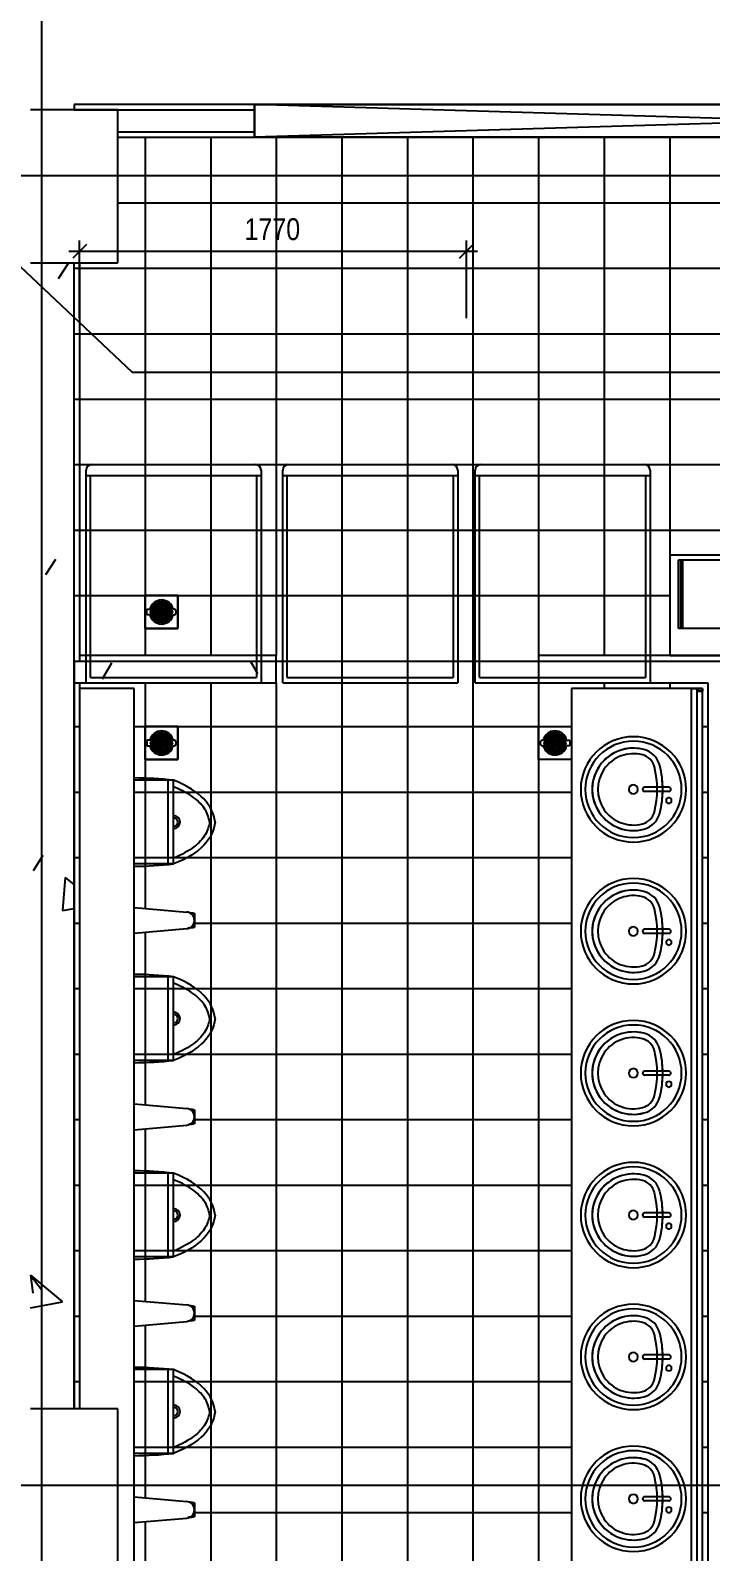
# Model space of a CAD drawing. Header units: millimetres. Extents: x -145636 to 131102, y -135903 to -7470.
# Drawn here: x 20370 to 23482, y -22302 to -15334 of the extents above; entities that cross this region are included whole.
import ezdxf

# ---------------------------------------------------------------- set-up
doc = ezdxf.new("R2010")
doc.units = ezdxf.units.MM
doc.layers.add('M_ARCHI', color=8, linetype='Continuous')
doc.styles.add('DIM_ANNOT', font='ARIALN.TTF')

# ---------------------------------------------------------------- blocks, each defined once
blk = doc.blocks.new('RF Archi 21.10.2024')
at = {"layer": 'M_ARCHI', "color": 8}
for p, q in [((-145986, -25375.2), (-145986, -138101)), ((-145636, -32103.5), (-146036, -32103.5)), ((-138761, -32078.5), (-145836, -32078.5)), ((-145836, -32078.5), (-145836, -32103.5)), ((-145836, -32103.5), (-145011, -32103.5)), ((-145836, -32103.5), (-145011, -32103.5)), ((-145636, -32803.5), (-145636, -32103.5)), ((-145011, -32228.5), (-145011, -32078.5)), ((-145011, -32078.5), (-139986, -32078.5)), ((-139986, -32228.5), (-145011, -32078.5)), ((-139986, -32078.5), (-145011, -32228.5)), ((-145011, -32078.5), (-145011, -32228.5)), ((-146777.9, -32166), (-145570.6, -33304.1)), ((-145636, -32203.5), (-145011, -32203.5)), ((-145636, -32228.5), (-139036, -32228.5)), ((-139986, -32228.5), (-145011, -32228.5)), ((-152583.2, -32403.5), (-121724.8, -32403.5)), ((-145811, -33057), (-145811, -32701.7)), ((-144041, -33057), (-144041, -32701.7)), ((-146036, -32803.5), (-145636, -32803.5)), ((-143991, -32751.7), (-145861, -32751.7)), ((-145836, -33966), (-145836, -32803.5)), ((-145836, -34527), (-145836, -32803.5)), ((-145570.6, -33304.1), (-131314.5, -33304.1)), ((-145781, -34728.5), (-145781, -33753.5)), ((-145781, -33778.5), (-144981, -33778.5)), ((-145761, -34703.5), (-145761, -33778.5)), ((-145756, -33728.5), (-145006, -33728.5)), ((-145001, -33778.5), (-145001, -34703.5)), ((-144981, -33753.5), (-144981, -34728.5)), ((-144881, -34728.5), (-144881, -33753.5)), ((-144881, -33778.5), (-144081, -33778.5)), ((-144861, -34703.5), (-144861, -33778.5)), ((-144856, -33728.5), (-144106, -33728.5)), ((-144101, -33778.5), (-144101, -34703.5)), ((-144081, -33753.5), (-144081, -34728.5)), ((-144001, -34728.5), (-144001, -33753.5)), ((-144001, -33778.5), (-143201, -33778.5)), ((-143981, -34703.5), (-143981, -33778.5)), ((-143976, -33728.5), (-143226, -33728.5)), ((-143221, -33778.5), (-143221, -34703.5)), ((-143201, -33753.5), (-143201, -34728.5)), ((-145836, -38053.5), (-145836, -33966)), ((-142516, -34143.5), (-143106, -34143.5)), ((-143111, -34148.5), (-143111, -34598.5)), ((-143111, -34148.5), (-143111, -34598.5)), ((-143070.1, -34164.9), (-142551.9, -34164.9)), ((-143070.1, -34478.5), (-143070.1, -34164.9)), ((-143061, -34164.9), (-143061, -34478.5)), ((-143061, -34164.9), (-143061, -34478.5)), ((-143051.9, -34164.9), (-142570.1, -34164.9)), ((-143051.9, -34164.9), (-143051.9, -34478.5)), ((-145361, -34328.5), (-145511, -34328.5)), ((-145511, -34328.5), (-145511, -34478.5)), ((-145511, -34328.5), (-145361, -34328.5)), ((-145511, -34478.5), (-145511, -34328.5)), ((-145361, -34478.5), (-145361, -34328.5)), ((-145361, -34328.5), (-145361, -34478.5)), ((-145503.5, -34391), (-145489.6, -34391)), ((-145503.5, -34416), (-145503.5, -34391)), ((-145489.6, -34416), (-145503.5, -34416)), ((-145511, -34478.5), (-145361, -34478.5)), ((-145361, -34478.5), (-145511, -34478.5)), ((-142825.1, -34478.5), (-143070.1, -34478.5)), ((-142825.1, -34478.5), (-143051.9, -34478.5)), ((-145836, -34603.5), (-145836, -34527)), ((-145836, -34628.5), (-145836, -34728.5)), ((-145836, -34628.5), (-145811, -34628.5)), ((-144911, -34603.5), (-145811, -34603.5)), ((-145811, -34628.5), (-144911, -34628.5)), ((-144911, -34728.5), (-144911, -34603.5)), ((-141911, -34603.5), (-143711, -34603.5)), ((-143711, -34603.5), (-143711, -34728.5)), ((-143711, -34628.5), (-142836, -34628.5)), ((-143106, -34603.5), (-142516, -34603.5)), ((-145836, -34728.5), (-145836, -38053.5)), ((-145836, -34728.5), (-144911, -34728.5)), ((-145811, -34753.5), (-145811, -38053.5)), ((-145561, -34753.5), (-145811, -34753.5)), ((-145781, -34728.5), (-144981, -34728.5)), ((-145761, -34703.5), (-145001, -34703.5)), ((-145561, -39578.5), (-145561, -34753.5)), ((-144881, -34728.5), (-144081, -34728.5)), ((-144861, -34703.5), (-144101, -34703.5)), ((-144001, -34728.5), (-143201, -34728.5)), ((-143981, -34703.5), (-143221, -34703.5)), ((-143711, -34728.5), (-142936, -34728.5)), ((-142961, -34753.5), (-143561, -34753.5)), ((-143561, -34753.5), (-143561, -39578.5)), ((-143561, -34753.5), (-143561, -39578.5)), ((-142980.1, -34753.5), (-143561, -34753.5)), ((-143011, -39578.5), (-143011, -34753.5)), ((-143011, -34753.5), (-142986, -34753.5)), ((-142986, -34753.5), (-142986, -39578.5)), ((-142986, -34766), (-142986, -39566)), ((-142986, -34766), (-142973.5, -34766)), ((-142980.1, -34753.5), (-142980.1, -34766)), ((-142980.1, -34766), (-142980.1, -34753.5)), ((-142980.1, -34753.5), (-142961, -34753.5)), ((-142980.1, -34753.5), (-142980.1, -34766)), ((-142973.5, -34766), (-142979.8, -34766)), ((-142973.5, -34766), (-142979.8, -34766)), ((-142979.8, -34766), (-142973.5, -34766)), ((-142973.5, -34766), (-142961, -34766)), ((-142967.3, -34766), (-142973.5, -34766)), ((-142973.5, -34766), (-142967.3, -34766)), ((-142967.3, -34766), (-142973.5, -34766)), ((-142961, -34766), (-142961, -34753.5)), ((-142961, -34753.5), (-142961, -34766)), ((-142961, -39566), (-142961, -34766)), ((-142936, -34728.5), (-142936, -39603.5)), ((-145511, -35078.5), (-145511, -34928.5)), ((-145511, -34928.5), (-145361, -34928.5)), ((-145361, -34928.5), (-145511, -34928.5)), ((-145511, -34928.5), (-145511, -35078.5)), ((-145361, -34928.5), (-145361, -35078.5)), ((-145361, -35078.5), (-145361, -34928.5)), ((-143711, -35078.5), (-143711, -34928.5)), ((-143711, -34928.5), (-143561, -34928.5)), ((-143711, -35078.5), (-143711, -34928.5)), ((-143711, -34928.5), (-143561, -34928.5)), ((-143561, -34928.5), (-143561, -35078.5)), ((-143561, -34928.5), (-143561, -35078.5)), ((-145489.6, -34991), (-145503.5, -34991)), ((-145503.5, -34991), (-145503.5, -35016)), ((-145503.5, -35016), (-145489.6, -35016)), ((-143582.4, -34991), (-143568.5, -34991)), ((-143568.5, -35016), (-143582.4, -35016)), ((-143568.5, -34991), (-143568.5, -35016)), ((-145361, -35078.5), (-145511, -35078.5)), ((-145511, -35078.5), (-145361, -35078.5)), ((-143561, -35078.5), (-143711, -35078.5)), ((-143561, -35078.5), (-143711, -35078.5)), ((-145381, -35174.2), (-145561, -35174.2)), ((-145406, -35557.7), (-145406, -35174.2)), ((-145381, -35557.7), (-145381, -35174.2)), ((-143115, -35206.4), (-143225.8, -35206.4)), ((-143115, -35225.5), (-143225.8, -35225.5)), ((-145381, -35557.7), (-145561, -35557.7)), ((-145561, -35756.9), (-145320.9, -35777.9)), ((-145311.7, -35780.1), (-145301.3, -35781)), ((-145286, -35784), (-145286, -35847.9)), ((-145286, -35847.3), (-145286, -35784.6)), ((-145561, -35875), (-145320.9, -35854)), ((-145301.3, -35850.9), (-145315.6, -35852.2)), ((-143115, -35856.4), (-143225.8, -35856.4)), ((-143115, -35875.5), (-143225.8, -35875.5)), ((-145381, -36074.2), (-145561, -36074.2)), ((-145406, -36457.7), (-145406, -36074.2)), ((-145381, -36457.7), (-145381, -36074.2)), ((-145381, -36457.7), (-145561, -36457.7)), ((-143115, -36506.4), (-143225.8, -36506.4)), ((-143115, -36525.5), (-143225.8, -36525.5)), ((-145561, -36656.9), (-145320.9, -36677.9)), ((-145311.7, -36680.1), (-145301.3, -36681)), ((-145286, -36684), (-145286, -36747.9)), ((-145286, -36747.3), (-145286, -36684.6)), ((-145561, -36775), (-145320.9, -36754)), ((-145301.3, -36750.9), (-145315.6, -36752.2)), ((-145381, -36974.2), (-145561, -36974.2)), ((-145406, -37357.7), (-145406, -36974.2)), ((-145381, -37357.7), (-145381, -36974.2)), ((-143115, -37156.4), (-143225.8, -37156.4)), ((-143115, -37175.5), (-143225.8, -37175.5)), ((-145381, -37357.7), (-145561, -37357.7)), ((-145561, -37556.9), (-145320.9, -37577.9)), ((-145311.7, -37580.1), (-145301.3, -37581)), ((-145286, -37584), (-145286, -37647.9)), ((-145286, -37647.3), (-145286, -37584.6)), ((-145561, -37675), (-145320.9, -37654)), ((-145301.3, -37650.9), (-145315.6, -37652.2)), ((-143115, -37806.4), (-143225.8, -37806.4)), ((-143115, -37825.5), (-143225.8, -37825.5)), ((-145381, -37874.2), (-145561, -37874.2)), ((-145406, -38257.7), (-145406, -37874.2)), ((-145381, -38257.7), (-145381, -37874.2)), ((-145636, -38053.5), (-146036, -38053.5)), ((-145636, -38753.5), (-145636, -38053.5)), ((-145381, -38257.7), (-145561, -38257.7)), ((-152583.2, -38403.5), (-121724.8, -38403.5)), ((-145561, -38456.9), (-145320.9, -38477.9)), ((-143115, -38456.4), (-143225.8, -38456.4)), ((-145311.7, -38480.1), (-145301.3, -38481)), ((-145286, -38484), (-145286, -38547.9)), ((-145286, -38547.3), (-145286, -38484.6)), ((-143115, -38475.5), (-143225.8, -38475.5)), ((-145561, -38575), (-145320.9, -38554)), ((-145301.3, -38550.9), (-145315.6, -38552.2))]:
    blk.add_line(p, q, dxfattribs=at)
at = {"layer": 'M_ARCHI', "color": 8, "linetype": 'Continuous'}
for p, q in [((-145605.2, -32106.2), (-145606.7, -32103.5)), ((-145511, -32228.5), (-145511, -34603.5)), ((-145211, -32228.5), (-145211, -34603.5)), ((-144911, -32228.5), (-144911, -34603.5)), ((-144611, -32228.5), (-144611, -41228.5)), ((-144311, -32228.5), (-144311, -41203.5)), ((-144011, -32228.5), (-144011, -41203.5)), ((-143711, -32228.5), (-143711, -41203.5)), ((-143411, -32228.5), (-143411, -34603.5)), ((-143111, -32228.5), (-143111, -34603.5)), ((-145636, -32528.5), (-142511, -32528.5)), ((-145864.1, -32806.8), (-145909.2, -32877.5)), ((-145811, -32803.5), (-145811, -34628.5)), ((-145836, -32828.5), (-138761, -32828.5)), ((-145836, -33128.5), (-138761, -33128.5)), ((-145836, -33428.5), (-138761, -33428.5)), ((-145836, -33728.5), (-138761, -33728.5)), ((-145836, -34028.5), (-138761, -34028.5)), ((-145921.4, -34162.7), (-145966.5, -34233.4)), ((-145836, -34328.5), (-143111, -34328.5)), ((-145836, -34628.5), (-145811, -34628.5)), ((-144995.1, -34686.9), (-145028.8, -34628.5)), ((-144911, -34628.5), (-143711, -34628.5)), ((-145665.4, -34638.3), (-145707.3, -34710.9)), ((-145811, -34728.5), (-145811, -38053.5)), ((-145511, -34728.5), (-145511, -35761.8)), ((-145211, -34728.5), (-145211, -39578.5)), ((-144911, -34728.5), (-144911, -39578.5)), ((-143411, -34728.5), (-143411, -34753.5)), ((-143111, -34728.5), (-143111, -34753.5)), ((-145836, -34928.5), (-145811, -34928.5)), ((-145561, -34928.5), (-143561, -34928.5)), ((-142961, -34928.5), (-142936, -34928.5)), ((-145836, -35228.5), (-145811, -35228.5)), ((-145561, -35228.5), (-143561, -35228.5)), ((-142961, -35228.5), (-142936, -35228.5)), ((-145978.7, -35518.6), (-146023.8, -35589.3)), ((-145836, -35528.5), (-145811, -35528.5)), ((-145561, -35528.5), (-143561, -35528.5)), ((-142961, -35528.5), (-142936, -35528.5)), ((-145876.6, -35619.1), (-145889.9, -35771)), ((-145876.6, -35619.1), (-145836, -35653.2)), ((-145889.9, -35771), (-145836, -35761)), ((-145836, -35828.5), (-145811, -35828.5)), ((-145511, -35872.4), (-145511, -36661.8)), ((-145287.7, -35828.5), (-143561, -35828.5)), ((-142961, -35828.5), (-142936, -35828.5)), ((-145836, -36128.5), (-145811, -36128.5)), ((-145561, -36128.5), (-143561, -36128.5)), ((-142961, -36128.5), (-142936, -36128.5)), ((-145836, -36428.5), (-145811, -36428.5)), ((-145561, -36428.5), (-143561, -36428.5)), ((-142961, -36428.5), (-142936, -36428.5)), ((-145836, -36728.5), (-145811, -36728.5)), ((-145511, -36772.4), (-145511, -37561.8)), ((-145287.7, -36728.5), (-143561, -36728.5)), ((-142961, -36728.5), (-142936, -36728.5)), ((-145836, -37028.5), (-145811, -37028.5)), ((-145561, -37028.5), (-143561, -37028.5)), ((-142961, -37028.5), (-142936, -37028.5)), ((-145836, -37328.5), (-145811, -37328.5)), ((-145561, -37328.5), (-143561, -37328.5)), ((-142961, -37328.5), (-142936, -37328.5)), ((-146036, -37441), (-145890.1, -37563.4)), ((-146036, -37441), (-146036, -37441)), ((-146036, -37441), (-145985, -37507.5)), ((-146036, -37441), (-146025.1, -37524.1)), ((-146036, -37590.3), (-145890.1, -37563.4)), ((-145836, -37628.5), (-145811, -37628.5)), ((-145511, -37672.4), (-145511, -38461.8)), ((-145287.7, -37628.5), (-143561, -37628.5)), ((-142961, -37628.5), (-142936, -37628.5)), ((-145836, -37928.5), (-145811, -37928.5)), ((-145561, -37928.5), (-143561, -37928.5)), ((-142961, -37928.5), (-142936, -37928.5)), ((-145561, -38228.5), (-143561, -38228.5)), ((-142961, -38228.5), (-142936, -38228.5)), ((-145287.7, -38528.5), (-143561, -38528.5)), ((-142961, -38528.5), (-142936, -38528.5)), ((-145511, -38572.4), (-145511, -39578.5))]:
    blk.add_line(p, q, dxfattribs=at)
at = {"layer": 'M_ARCHI', "color": 8, "linetype": 'ByBlock'}
for p, q in [((-145779.8, -32720.4), (-145842.3, -32782.9)), ((-144072.3, -32782.9), (-144009.8, -32720.4))]:
    blk.add_line(p, q, dxfattribs=at)
at = {"layer": 'M_ARCHI', "color": 8}
for centre in [(-145481, -34403.5), (-145479.6, -34414.8), (-145479.5, -34392.1), (-145474.8, -34380.7), (-145474.8, -34426.2), (-145468.5, -34403.5), (-145467.8, -34371.7), (-145466, -34391), (-145466, -34415.9), (-145459, -34380.5), (-145459, -34426.5), (-145458.7, -34364.6), (-145456, -34403.5), (-145450.1, -34389.3), (-145450.1, -34417.6), (-145448.4, -34373.4), (-145447.3, -34359.9), (-145441.3, -34398.2), (-145441.3, -34408.8), (-145436, -34358.5), (-145436, -34371), (-145436, -34383.5), (-145436, -34423.5), (-145430.7, -34398.2), (-145430.7, -34408.8), (-145424.6, -34359.9), (-145423.6, -34373.4), (-145421.9, -34389.3), (-145421.9, -34417.6), (-145416, -34403.5), (-145413.2, -34364.7), (-145413, -34380.5), (-145413, -34426.5), (-145406, -34391), (-145406, -34415.9), (-145404.2, -34371.7), (-145403.5, -34403.5), (-145397.2, -34380.7), (-145397.2, -34426.3), (-145392.5, -34392.1), (-145392.5, -34414.9), (-145391, -34403.5), (-145467.8, -34435.3), (-145458.8, -34442.3), (-145448.4, -34433.5), (-145447.4, -34447), (-145436, -34436), (-145436, -34448.5), (-145424.7, -34447), (-145423.6, -34433.5), (-145413.3, -34442.3), (-145404.2, -34435.3), (-145474.8, -34980.7), (-145467.8, -34971.7), (-145459, -34980.5), (-145458.8, -34964.7), (-145448.4, -34973.4), (-145447.4, -34959.9), (-145436, -34958.5), (-145436, -34971), (-145436, -34983.5), (-145424.7, -34959.9), (-145423.6, -34973.4), (-145413.3, -34964.6), (-145413, -34980.5), (-145404.2, -34971.7), (-145397.2, -34980.7), (-143674.8, -34980.7), (-143667.8, -34971.7), (-143659, -34980.5), (-143658.7, -34964.6), (-143648.4, -34973.4), (-143647.3, -34959.9), (-143636, -34958.5), (-143636, -34971), (-143636, -34983.5), (-143624.6, -34959.9), (-143623.6, -34973.4), (-143613.2, -34964.7), (-143613, -34980.5), (-143604.2, -34971.7), (-143597.2, -34980.7), (-145481, -35003.5), (-145479.6, -34992.1), (-145479.5, -35014.9), (-145474.8, -35026.3), (-145468.5, -35003.5), (-145467.8, -35035.3), (-145466, -34991), (-145466, -35015.9), (-145459, -35026.5), (-145458.7, -35042.3), (-145456, -35003.5), (-145450.1, -34989.3), (-145450.1, -35017.6), (-145448.4, -35033.5), (-145447.3, -35047), (-145441.3, -34998.2), (-145441.3, -35008.8), (-145436, -35023.5), (-145436, -35036), (-145436, -35048.5), (-145430.7, -34998.2), (-145430.7, -35008.8), (-145424.6, -35047), (-145423.6, -35033.5), (-145421.9, -34989.3), (-145421.9, -35017.6), (-145416, -35003.5), (-145413.2, -35042.3), (-145413, -35026.5), (-145406, -34991), (-145406, -35015.9), (-145404.2, -35035.3), (-145403.5, -35003.5), (-145397.2, -35026.2), (-145392.5, -34992.1), (-145392.5, -35014.8), (-145391, -35003.5), (-143681, -35003.5), (-143679.6, -35014.8), (-143679.5, -34992.1), (-143674.8, -35026.2), (-143668.5, -35003.5), (-143667.8, -35035.3), (-143666, -34991), (-143666, -35015.9), (-143659, -35026.5), (-143658.8, -35042.3), (-143656, -35003.5), (-143650.1, -34989.3), (-143650.1, -35017.6), (-143648.4, -35033.5), (-143647.4, -35047), (-143641.3, -34998.2), (-143641.3, -35008.8), (-143636, -35023.5), (-143636, -35036), (-143636, -35048.5), (-143630.7, -34998.2), (-143630.7, -35008.8), (-143624.7, -35047), (-143623.6, -35033.5), (-143621.9, -34989.3), (-143621.9, -35017.6), (-143616, -35003.5), (-143613.3, -35042.3), (-143613, -35026.5), (-143606, -34991), (-143606, -35015.9), (-143604.2, -35035.3), (-143603.5, -35003.5), (-143597.2, -35026.3), (-143592.5, -34992.1), (-143592.5, -35014.9), (-143591, -35003.5)]:
    blk.add_circle(centre, 5, dxfattribs=at)
for centre, radius, start, end in [((-145756, -33753.5), 25, 90, 180), ((-145006, -33753.5), 25, 0, 90), ((-144856, -33753.5), 25, 90, 180), ((-144106, -33753.5), 25, 0, 90), ((-143976, -33753.5), 25, 90, 180), ((-143226, -33753.5), 25, 0, 90), ((-143106, -34148.5), 5, 90, 180), ((-145436, -34403.5), 55, 13.04996, 166.86344), ((-145436, -34403.5), 55, 193.13656, 346.95004), ((-145381, -34403.5), 12.5, 263.47502, 96.52498), ((-143106, -34598.5), 5, 180, 270), ((-145436, -35003.5), 55, 13.04996, 166.86344), ((-143636, -35003.5), 55, 13.13656, 166.95004), ((-143276.9, -35216), 241.3, 90, 270), ((-143276.9, -35216), 241.3, 0, 180), ((-143276.9, -35216), 241.3, 270, 90), ((-145436, -35003.5), 55, 193.13656, 346.95004), ((-145381, -35003.5), 12.5, 263.47502, 96.52498), ((-143691, -35003.5), 12.5, 83.47502, 276.52498), ((-143636, -35003.5), 55, 193.04996, 346.86344), ((-143276.9, -35216), 220.6, 0, 180), ((-143276.9, -35216), 188.7, 75.21155, 284.78845), ((-143276.9, -35216), 188.7, 75.21155, 180), ((-143254.7, -35131.7), 101.6, 13.89645, 75.21155), ((-143254.7, -35131.7), 101.6, 13.89645, 75.21155), ((-143276.9, -35216), 163.3, 75.21155, 284.78845), ((-143254.7, -35131.7), 76.2, 13.89645, 75.21155), ((-143595.1, -35216), 426.9, 346.10355, 13.89645), ((-143595.1, -35216), 452.3, 346.10355, 13.89645), ((-143595.1, -35216), 452.3, 0, 13.89645), ((-145581.6, -37041.1), 1877.6, 83.86638, 89.37041), ((-143276.9, -35216), 241.3, 180, 0), ((-143276.9, -35216), 220.6, 180, 0), ((-143276.9, -35216), 188.7, 180, 284.78845), ((-143276.9, -35216), 20.6, 90, 270), ((-143276.9, -35216), 20.6, 270, 90), ((-143225.8, -35216), 9.52, 90, 270), ((-143595.1, -35216), 452.3, 346.10355, 0), ((-143115, -35266.8), 12.7, 90, 270), ((-143115, -35216), 9.52, 270, 90), ((-143115, -35266.8), 12.7, 270, 90), ((-143254.7, -35300.2), 76.2, 284.78845, 346.10355), ((-143254.7, -35300.2), 101.6, 284.78845, 346.10355), ((-143254.7, -35300.2), 101.6, 284.78845, 346.10355), ((-145381, -35366), 30, 270, 90), ((-145381, -35366), 20, 270, 90), ((-145581.6, -33690.8), 1877.6, 270.62959, 276.13362), ((-143276.9, -35866), 241.3, 90, 270), ((-143276.9, -35866), 241.3, 0, 180), ((-143276.9, -35866), 220.6, 0, 180), ((-143276.9, -35866), 241.3, 270, 90), ((-143276.9, -35866), 188.7, 75.21155, 284.78845), ((-143276.9, -35866), 188.7, 75.21155, 180), ((-143276.9, -35866), 163.3, 75.21155, 284.78845), ((-143254.7, -35781.7), 76.2, 13.89645, 75.21155), ((-143254.7, -35781.7), 101.6, 13.89645, 75.21155), ((-143254.7, -35781.7), 101.6, 13.89645, 75.21155), ((-145324.2, -35816), 38.2, 275, 85), ((-143595.1, -35866), 426.9, 346.10355, 13.89645), ((-143595.1, -35866), 452.3, 346.10355, 13.89645), ((-143595.1, -35866), 452.3, 0, 13.89645), ((-143276.9, -35866), 241.3, 180, 0), ((-143276.9, -35866), 220.6, 180, 0), ((-143276.9, -35866), 188.7, 180, 284.78845), ((-143276.9, -35866), 20.6, 90, 270), ((-143276.9, -35866), 20.6, 270, 90), ((-143225.8, -35866), 9.52, 90, 270), ((-143595.1, -35866), 452.3, 346.10355, 0), ((-143115, -35866), 9.52, 270, 90), ((-143115, -35916.8), 12.7, 90, 270), ((-143115, -35916.8), 12.7, 270, 90), ((-143254.7, -35950.2), 76.2, 284.78845, 346.10355), ((-143254.7, -35950.2), 101.6, 284.78845, 346.10355), ((-143254.7, -35950.2), 101.6, 284.78845, 346.10355), ((-145581.6, -37941.1), 1877.6, 83.86638, 89.37041), ((-145381, -36266), 30, 270, 90), ((-145381, -36266), 20, 270, 90), ((-143276.9, -36516), 241.3, 90, 270), ((-143276.9, -36516), 241.3, 0, 180), ((-143276.9, -36516), 220.6, 0, 180), ((-143276.9, -36516), 241.3, 270, 90), ((-143276.9, -36516), 188.7, 75.21155, 284.78845), ((-143276.9, -36516), 188.7, 75.21155, 180), ((-143276.9, -36516), 163.3, 75.21155, 284.78845), ((-143254.7, -36431.7), 76.2, 13.89645, 75.21155), ((-143254.7, -36431.7), 101.6, 13.89645, 75.21155), ((-143254.7, -36431.7), 101.6, 13.89645, 75.21155), ((-143595.1, -36516), 426.9, 346.10355, 13.89645), ((-143595.1, -36516), 452.3, 346.10355, 13.89645), ((-143595.1, -36516), 452.3, 0, 13.89645), ((-145581.6, -34590.8), 1877.6, 270.62959, 276.13362), ((-143276.9, -36516), 20.6, 90, 270), ((-143276.9, -36516), 20.6, 270, 90), ((-143225.8, -36516), 9.52, 90, 270), ((-143115, -36516), 9.52, 270, 90), ((-143276.9, -36516), 241.3, 180, 0), ((-143276.9, -36516), 220.6, 180, 0), ((-143276.9, -36516), 188.7, 180, 284.78845), ((-143595.1, -36516), 452.3, 346.10355, 0), ((-143115, -36566.8), 12.7, 90, 270), ((-143115, -36566.8), 12.7, 270, 90), ((-143254.7, -36600.2), 76.2, 284.78845, 346.10355), ((-143254.7, -36600.2), 101.6, 284.78845, 346.10355), ((-143254.7, -36600.2), 101.6, 284.78845, 346.10355), ((-145324.2, -36716), 38.2, 275, 85), ((-143276.9, -37166), 241.3, 90, 270), ((-143276.9, -37166), 241.3, 0, 180), ((-143276.9, -37166), 241.3, 270, 90), ((-145581.6, -38841.1), 1877.6, 83.86638, 89.37041), ((-143276.9, -37166), 220.6, 0, 180), ((-143276.9, -37166), 188.7, 75.21155, 284.78845), ((-143276.9, -37166), 188.7, 75.21155, 180), ((-143254.7, -37081.7), 101.6, 13.89645, 75.21155), ((-143254.7, -37081.7), 101.6, 13.89645, 75.21155), ((-143276.9, -37166), 163.3, 75.21155, 284.78845), ((-143254.7, -37081.7), 76.2, 13.89645, 75.21155), ((-143595.1, -37166), 426.9, 346.10355, 13.89645), ((-143595.1, -37166), 452.3, 346.10355, 13.89645), ((-143595.1, -37166), 452.3, 0, 13.89645), ((-145381, -37166), 30, 270, 90), ((-145381, -37166), 20, 270, 90), ((-143276.9, -37166), 241.3, 180, 0), ((-143276.9, -37166), 220.6, 180, 0), ((-143276.9, -37166), 188.7, 180, 284.78845), ((-143276.9, -37166), 20.6, 90, 270), ((-143276.9, -37166), 20.6, 270, 90), ((-143225.8, -37166), 9.52, 90, 270), ((-143595.1, -37166), 452.3, 346.10355, 0), ((-143115, -37216.8), 12.7, 90, 270), ((-143115, -37166), 9.52, 270, 90), ((-143115, -37216.8), 12.7, 270, 90), ((-143254.7, -37250.2), 76.2, 284.78845, 346.10355), ((-143254.7, -37250.2), 101.6, 284.78845, 346.10355), ((-143254.7, -37250.2), 101.6, 284.78845, 346.10355), ((-145581.6, -35490.8), 1877.6, 270.62959, 276.13362), ((-145324.2, -37616), 38.2, 275, 85), ((-143276.9, -37816), 241.3, 90, 270), ((-143276.9, -37816), 241.3, 0, 180), ((-143276.9, -37816), 220.6, 0, 180), ((-143276.9, -37816), 188.7, 75.21155, 284.78845), ((-143276.9, -37816), 188.7, 75.21155, 180), ((-143276.9, -37816), 241.3, 270, 90), ((-143276.9, -37816), 163.3, 75.21155, 284.78845), ((-143254.7, -37731.7), 76.2, 13.89645, 75.21155), ((-143254.7, -37731.7), 101.6, 13.89645, 75.21155), ((-143254.7, -37731.7), 101.6, 13.89645, 75.21155), ((-143595.1, -37816), 426.9, 346.10355, 13.89645), ((-143595.1, -37816), 452.3, 346.10355, 13.89645), ((-143595.1, -37816), 452.3, 0, 13.89645), ((-143276.9, -37816), 241.3, 180, 0), ((-143276.9, -37816), 220.6, 180, 0), ((-143276.9, -37816), 188.7, 180, 284.78845), ((-143276.9, -37816), 20.6, 90, 270), ((-143276.9, -37816), 20.6, 270, 90), ((-143225.8, -37816), 9.52, 90, 270), ((-143595.1, -37816), 452.3, 346.10355, 0), ((-143115, -37816), 9.52, 270, 90), ((-145581.6, -39741.1), 1877.6, 83.86638, 89.37041), ((-143115, -37866.8), 12.7, 90, 270), ((-143115, -37866.8), 12.7, 270, 90), ((-143254.7, -37900.2), 76.2, 284.78845, 346.10355), ((-143254.7, -37900.2), 101.6, 284.78845, 346.10355), ((-143254.7, -37900.2), 101.6, 284.78845, 346.10355), ((-145381, -38066), 30, 270, 90), ((-145381, -38066), 20, 270, 90), ((-143276.9, -38466), 241.3, 90, 270), ((-143276.9, -38466), 241.3, 0, 180), ((-143276.9, -38466), 220.6, 0, 180), ((-143276.9, -38466), 241.3, 270, 90), ((-145581.6, -36390.8), 1877.6, 270.62959, 276.13362), ((-143276.9, -38466), 188.7, 75.21155, 284.78845), ((-143276.9, -38466), 188.7, 75.21155, 180), ((-143276.9, -38466), 163.3, 75.21155, 284.78845), ((-143254.7, -38381.7), 76.2, 13.89645, 75.21155), ((-143254.7, -38381.7), 101.6, 13.89645, 75.21155), ((-143254.7, -38381.7), 101.6, 13.89645, 75.21155), ((-143595.1, -38466), 426.9, 346.10355, 13.89645), ((-143595.1, -38466), 452.3, 346.10355, 13.89645), ((-143595.1, -38466), 452.3, 0, 13.89645), ((-143276.9, -38466), 20.6, 90, 270), ((-143276.9, -38466), 20.6, 270, 90), ((-143225.8, -38466), 9.52, 90, 270), ((-143115, -38466), 9.52, 270, 90), ((-145324.2, -38516), 38.2, 275, 85), ((-143276.9, -38466), 241.3, 180, 0), ((-143276.9, -38466), 220.6, 180, 0), ((-143276.9, -38466), 188.7, 180, 284.78845), ((-143595.1, -38466), 452.3, 346.10355, 0), ((-143115, -38516.8), 12.7, 90, 270), ((-143115, -38516.8), 12.7, 270, 90), ((-143254.7, -38550.2), 76.2, 284.78845, 346.10355), ((-143254.7, -38550.2), 101.6, 284.78845, 346.10355), ((-143254.7, -38550.2), 101.6, 284.78845, 346.10355)]:
    blk.add_arc(centre, radius, start, end, dxfattribs=at)
for points, knots in [([(-143107.9, -34143.9), (-143108.2, -34144), (-143108.7, -34144.2), (-143109.2, -34144.6), (-143109.6, -34145), (-143109.9, -34145.4), (-143110.2, -34145.7), (-143110.3, -34145.9), (-143110.3, -34145.9)], [0.2857143, 0.2857143, 0.2857143, 0.2857143, 0.4285714, 0.5, 0.5714286, 0.6428571, 0.6785714, 0.7142857, 0.7142857, 0.7142857, 0.7142857]), ([(-143110.3, -34601), (-143110.3, -34601.1), (-143110.2, -34601.2), (-143109.9, -34601.6), (-143109.6, -34601.9), (-143109.2, -34602.3), (-143108.7, -34602.7), (-143108.3, -34602.9), (-143108, -34603.1), (-143107.9, -34603.1)], [0.2857143, 0.2857143, 0.2857143, 0.2857143, 0.3214286, 0.3571429, 0.4285714, 0.5, 0.5714286, 0.6785714, 0.7142857, 0.7142857, 0.7142857, 0.7142857]), ([(-145215.8, -35369.3), (-145217.2, -35358.6), (-145221.9, -35337.9), (-145235.4, -35308.8), (-145256.6, -35280.9), (-145296.8, -35244.9), (-145342.5, -35219.7), (-145381, -35204.1)], [0, 0, 0, 0, 0.0545115, 0.109023, 0.1635345, 0.218046, 0.327069, 0.327069, 0.327069, 0.327069]), ([(-145216.3, -35366), (-145217.6, -35375.7), (-145222.2, -35395.4), (-145235.1, -35423.9), (-145256.2, -35452.3), (-145296.5, -35488.9), (-145342.3, -35514.7), (-145381, -35530.7)], [0.0054531, 0.0054531, 0.0054531, 0.0054531, 0.0545115, 0.109023, 0.1635345, 0.218046, 0.327069, 0.327069, 0.327069, 0.327069]), ([(-145300.5, -35850.8), (-145302.2, -35851), (-145304.9, -35851), (-145307.9, -35850.4), (-145309, -35850.1), (-145309.1, -35850.1)], [-1, -1, -1, -1, -0.875, -0.8125, -0.806618, -0.806618, -0.806618, -0.806618]), ([(-145215.8, -36269.3), (-145217.2, -36258.6), (-145221.9, -36237.9), (-145235.4, -36208.8), (-145256.6, -36180.9), (-145296.8, -36144.9), (-145342.5, -36119.7), (-145381, -36104.1)], [0, 0, 0, 0, 0.0545115, 0.109023, 0.1635345, 0.218046, 0.327069, 0.327069, 0.327069, 0.327069]), ([(-145216.3, -36266), (-145217.6, -36275.7), (-145222.2, -36295.4), (-145235.1, -36323.9), (-145256.2, -36352.3), (-145296.5, -36388.9), (-145342.3, -36414.7), (-145381, -36430.7)], [0.0054531, 0.0054531, 0.0054531, 0.0054531, 0.0545115, 0.109023, 0.1635345, 0.218046, 0.327069, 0.327069, 0.327069, 0.327069]), ([(-145300.5, -36750.8), (-145302.2, -36751), (-145304.9, -36751), (-145307.9, -36750.4), (-145309, -36750.1), (-145309.1, -36750.1)], [-1, -1, -1, -1, -0.875, -0.8125, -0.806618, -0.806618, -0.806618, -0.806618]), ([(-145215.8, -37169.3), (-145217.2, -37158.6), (-145221.9, -37137.9), (-145235.4, -37108.8), (-145256.6, -37080.9), (-145296.8, -37044.9), (-145342.5, -37019.7), (-145381, -37004.1)], [0, 0, 0, 0, 0.0545115, 0.109023, 0.1635345, 0.218046, 0.327069, 0.327069, 0.327069, 0.327069]), ([(-145216.3, -37166), (-145217.6, -37175.7), (-145222.2, -37195.4), (-145235.1, -37223.9), (-145256.2, -37252.3), (-145296.5, -37288.9), (-145342.3, -37314.7), (-145381, -37330.7)], [0.0054531, 0.0054531, 0.0054531, 0.0054531, 0.0545115, 0.109023, 0.1635345, 0.218046, 0.327069, 0.327069, 0.327069, 0.327069]), ([(-145300.5, -37650.8), (-145302.2, -37651), (-145304.9, -37651), (-145307.9, -37650.4), (-145309, -37650.1), (-145309.1, -37650.1)], [-1, -1, -1, -1, -0.875, -0.8125, -0.806618, -0.806618, -0.806618, -0.806618]), ([(-145215.8, -38069.3), (-145217.2, -38058.6), (-145221.9, -38037.9), (-145235.4, -38008.8), (-145256.6, -37980.9), (-145296.8, -37944.9), (-145342.5, -37919.7), (-145381, -37904.1)], [0, 0, 0, 0, 0.0545115, 0.109023, 0.1635345, 0.218046, 0.327069, 0.327069, 0.327069, 0.327069]), ([(-145216.3, -38066), (-145217.6, -38075.7), (-145222.2, -38095.4), (-145235.1, -38123.9), (-145256.2, -38152.3), (-145296.5, -38188.9), (-145342.3, -38214.7), (-145381, -38230.7)], [0.0054531, 0.0054531, 0.0054531, 0.0054531, 0.0545115, 0.109023, 0.1635345, 0.218046, 0.327069, 0.327069, 0.327069, 0.327069]), ([(-145300.5, -38550.8), (-145302.2, -38551), (-145304.9, -38551), (-145307.9, -38550.4), (-145309, -38550.1), (-145309.1, -38550.1)], [-1, -1, -1, -1, -0.875, -0.8125, -0.806618, -0.806618, -0.806618, -0.806618])]:
    blk.add_open_spline(points, degree=3, knots=knots, dxfattribs=at)
for points in [[(-145191, -35366), (-145201.5, -35289), (-145254.9, -35224), (-145381, -35174.2)], [(-145191, -35366), (-145201.5, -35442.9), (-145254.9, -35507.9), (-145381, -35557.7)], [(-145305.9, -35781.2), (-145304, -35781), (-145302.2, -35780.9), (-145300.5, -35781.1)], [(-145300.5, -35781.1), (-145297.8, -35781.5), (-145293, -35782.3), (-145288.1, -35783.2), (-145286.4, -35783.8), (-145286, -35784)], [(-145286, -35847.9), (-145286.4, -35848.2), (-145288.1, -35848.7), (-145293, -35849.7), (-145297.8, -35850.4), (-145300.5, -35850.8)], [(-145191, -36266), (-145201.5, -36189), (-145254.9, -36124), (-145381, -36074.2)], [(-145191, -36266), (-145201.5, -36342.9), (-145254.9, -36407.9), (-145381, -36457.7)], [(-145305.9, -36681.2), (-145304, -36681), (-145302.2, -36680.9), (-145300.5, -36681.1)], [(-145300.5, -36681.1), (-145297.8, -36681.5), (-145293, -36682.3), (-145288.1, -36683.2), (-145286.4, -36683.8), (-145286, -36684)], [(-145286, -36747.9), (-145286.4, -36748.2), (-145288.1, -36748.7), (-145293, -36749.7), (-145297.8, -36750.4), (-145300.5, -36750.8)], [(-145191, -37166), (-145201.5, -37089), (-145254.9, -37024), (-145381, -36974.2)], [(-145191, -37166), (-145201.5, -37242.9), (-145254.9, -37307.9), (-145381, -37357.7)], [(-145305.9, -37581.2), (-145304, -37581), (-145302.2, -37580.9), (-145300.5, -37581.1)], [(-145300.5, -37581.1), (-145297.8, -37581.5), (-145293, -37582.3), (-145288.1, -37583.2), (-145286.4, -37583.8), (-145286, -37584)], [(-145286, -37647.9), (-145286.4, -37648.2), (-145288.1, -37648.7), (-145293, -37649.7), (-145297.8, -37650.4), (-145300.5, -37650.8)], [(-145191, -38066), (-145201.5, -37989), (-145254.9, -37924), (-145381, -37874.2)], [(-145191, -38066), (-145201.5, -38142.9), (-145254.9, -38207.9), (-145381, -38257.7)], [(-145305.9, -38481.2), (-145304, -38481), (-145302.2, -38480.9), (-145300.5, -38481.1)], [(-145300.5, -38481.1), (-145297.8, -38481.5), (-145293, -38482.3), (-145288.1, -38483.2), (-145286.4, -38483.8), (-145286, -38484)], [(-145286, -38547.9), (-145286.4, -38548.2), (-145288.1, -38548.7), (-145293, -38549.7), (-145297.8, -38550.4), (-145300.5, -38550.8)]]:
    blk.add_open_spline(points, degree=3, dxfattribs=at)
at = {"layer": 'M_ARCHI', "color": 8, "linetype": 'Continuous', "style": 'DIM_ANNOT'}
blk.add_text('1770', height=100, dxfattribs=at).set_placement((-145056.7, -32699.7))

msp = doc.modelspace()

# ---------------------------------------------------------------- block references
at = {"layer": 'M_ARCHI', "color": 8, "linetype": 'Continuous'}
msp.add_blockref('RF Archi 21.10.2024', (166405.7, 16405.4), dxfattribs=at)

doc.saveas('drawing.dxf')
